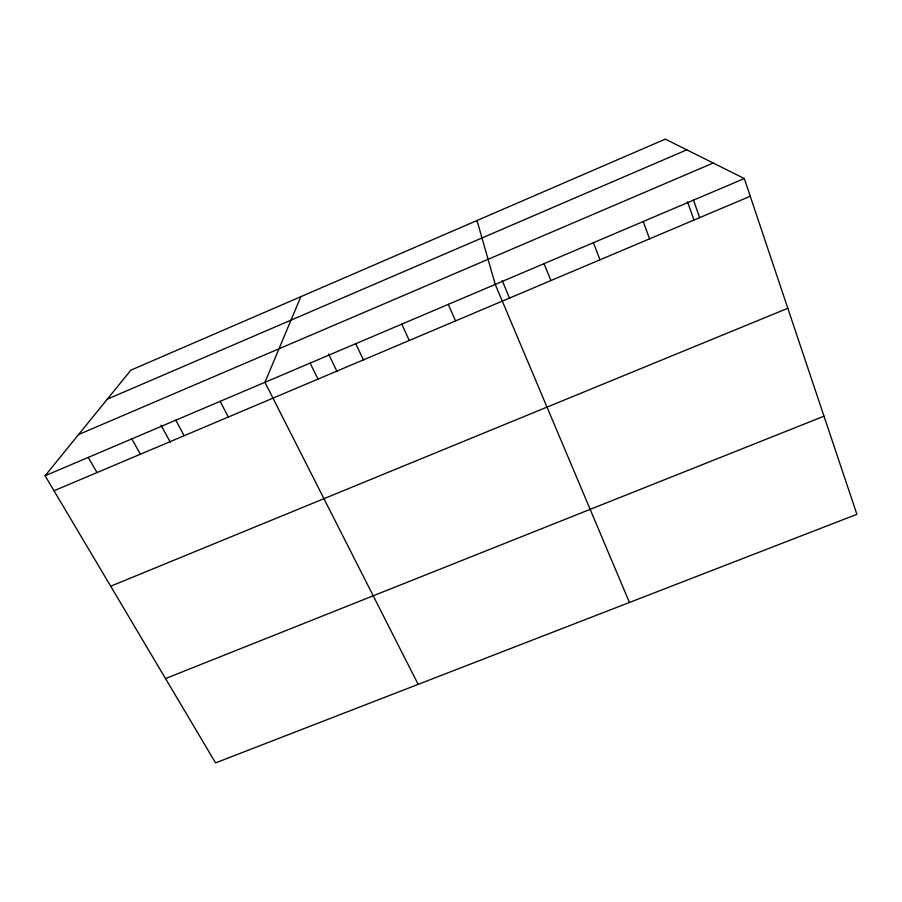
<?xml version="1.0" encoding="UTF-8"?>
<svg xmlns="http://www.w3.org/2000/svg" width="902" height="902" viewBox="0 0 902 902"><rect width="100%" height="100%" fill="white"/><g stroke="black" fill="none" stroke-linecap="round" stroke-linejoin="round"><path stroke-width="1.35" d="M300.851 296.668L264.929 382.313L418.145 684.37M45.1 475.749L130.88 370.147L665.315 139.111L744.319 178.551L856.9 514.309L215.567 762.889L45.1 475.749L744.319 178.551M107.293 399.191L686.783 149.833M78.553 434.561L713.189 163.014M54.019 490.767L750.25 196.241M110.687 586.221L787.818 308.281M165.517 678.563L824 416.194M88.261 457.404L97.01 472.58M131.816 438.891L140.396 454.236M161.007 425.192L170.264 442.104M175.777 420.208L184.177 435.711M220.144 401.345L228.364 417.017M310.13 363.1L317.978 379.111M328.531 353.967L337.032 371.568M355.749 343.707L363.405 359.887M401.807 324.134L409.26 340.494M448.305 304.369L455.555 320.909M629.449 602.468L495.243 284.423L477 220.516M502.2 280.612L509.709 298.517M544.064 263.666L550.908 280.567M593.381 242.706L599.999 259.799M643.194 221.531L649.587 238.827M687.538 201.822L694.01 220.065M693.503 200.154L699.659 217.641"/></g></svg>
